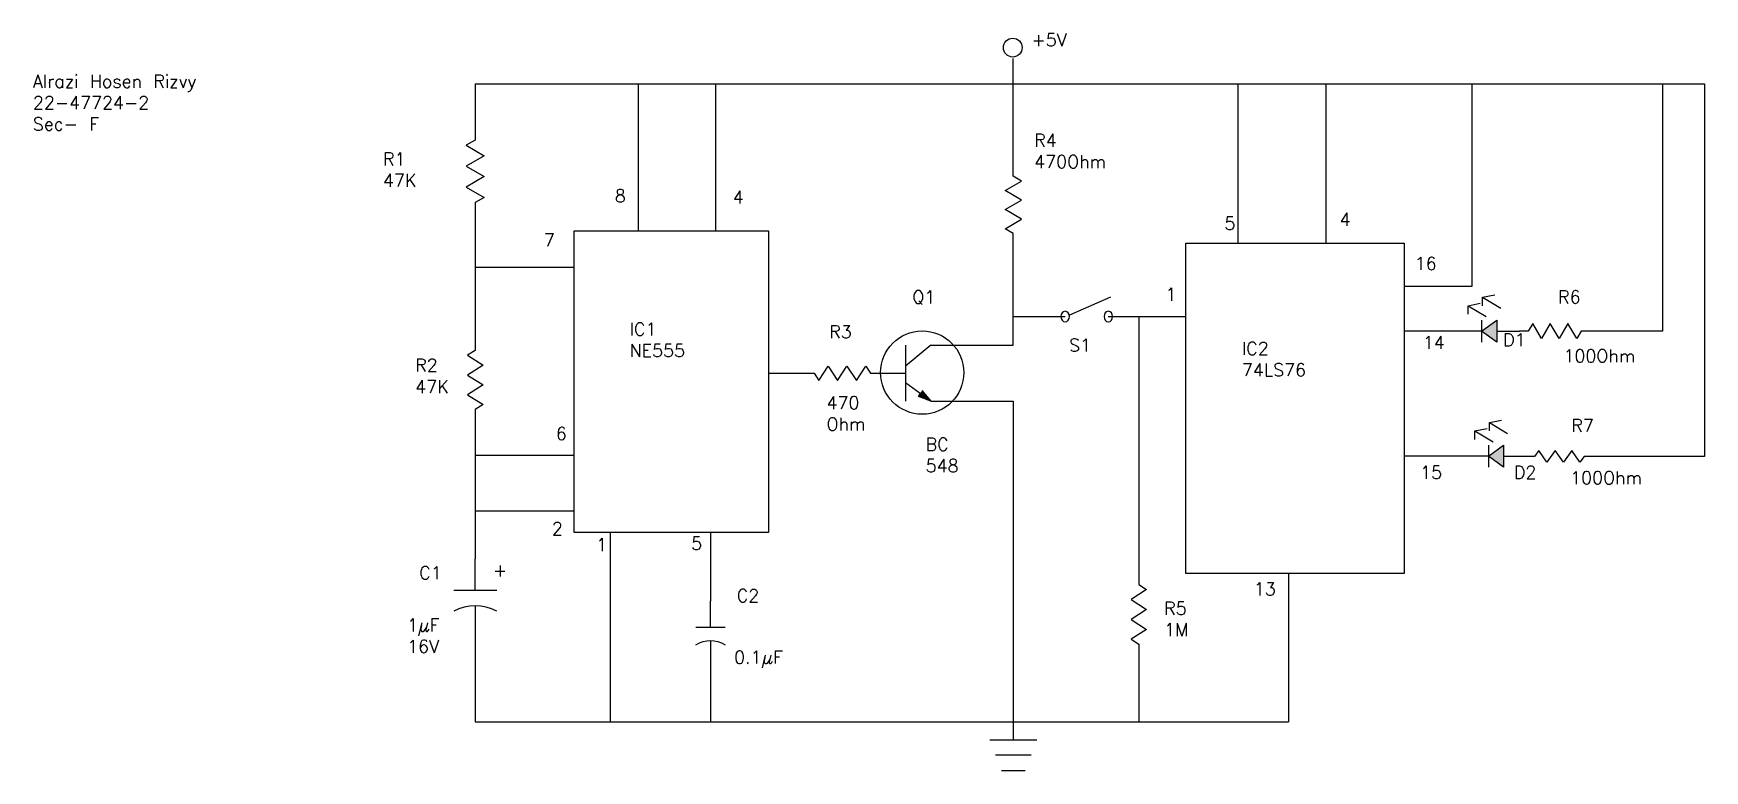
# Model space of a CAD drawing. Header units: millimetres. Extents: x -381 to 3534, y -136 to 1590.
import ezdxf

# ---------------------------------------------------------------- set-up
doc = ezdxf.new("R2010")
doc.units = ezdxf.units.MM
doc.styles.get("Standard").update_dxf_attribs({"font": 'txt.shx', "height": 30})

# ---------------------------------------------------------------- blocks, each defined once
blk = doc.blocks.new('Resistor')
at = {"color": 7}
blk.add_lwpolyline([(0, 0), (0.05, 0), (0.075, 0.025), (0.125, -0.025), (0.175, 0.025), (0.225, -0.025), (0.275, 0.025), (0.325, -0.025), (0.35, 0), (0.4, 0)], dxfattribs=at)
blk = doc.blocks.new('Capacitor')
at = {"color": 7}
for p, q in [((0.15, -0.1), (0.15, 0.1)), ((0.15, 0), (0, 0)), ((0.225, 0), (0.4, 0))]:
    blk.add_line(p, q, dxfattribs=at)
blk.add_arc((0.4375, 0), 0.2125, 151.9275, 208.0725, dxfattribs=at)
blk = doc.blocks.new('Transistor - NPN')
at = {"color": 7}
for p, q in [((0.199999, 0.2), (0.199999, -0.2)), ((0.399999, 0.2), (0.199999, 0.05)), ((0, 0), (0.199999, 0)), ((0.316132, -0.145536), (0.201153, -0.069033)), ((0.302516, -0.166503), (0.316132, -0.145536)), ((0.399999, -0.2), (0.302516, -0.166503)), ((0.329748, -0.124569), (0.399999, -0.2))]:
    blk.add_line(p, q, dxfattribs=at)
blk.add_solid([(0.302516, -0.166503), (0.399999, -0.2), (0.329748, -0.124569)], dxfattribs=at)
blk = doc.blocks.new('Switch - SPST Open')
at = {"color": 7}
blk.add_line((0.027156, -0.00762), (0.264557, -0.092586), dxfattribs=at)
for centre in [(0, 0), (0.25, 0)]:
    blk.add_circle(centre, 0.025, dxfattribs=at)
blk = doc.blocks.new('Diode')
at = {"color": 7}
for p, q in [((0.15, 0.125), (0.25, 0)), ((0.15, -0.125), (0.15, 0.125)), ((0.25, -0.125), (0.25, 0.125)), ((0.15, 0), (0, 0)), ((0.25, 0), (0.15, -0.125)), ((0.25, 0), (0.4, 0))]:
    blk.add_line(p, q, dxfattribs=at)
blk.add_solid([(0.15, -0.125), (0.25, 0), (0.15, 0.125)], dxfattribs=at)
blk = doc.blocks.new('Ground')
at = {"color": 7}
for p, q in [((-0.1, 0), (0.1, 0)), ((0.075, -0.05), (-0.075, -0.05)), ((-0.05, -0.1), (0.05, -0.1))]:
    blk.add_line(p, q, dxfattribs=at)

msp = doc.modelspace()

# ---------------------------------------------------------------- linework, layer by layer
at = {"color": 2}
for p, q in [((1914.9, 1472.5), (1914.9, 1532)), ((654.3, 1472.5), (3534.3, 1472.5)), ((654.3, 1472.5), (654.3, 1365.2)), ((1035.9, 1472.5), (1035.9, 1127.8)), ((1216.8, 1472.5), (1216.8, 1127.8)), ((1914.9, 1278.2), (1914.9, 1472.5)), ((2440.6, 1472.5), (2440.6, 1099.6)), ((2646.9, 1472.5), (2646.9, 1099.6)), ((2988.9, 1472.5), (2988.9, 997.9)), ((3435.4, 1472.5), (3435.4, 893.5)), ((3534.3, 1472.5), (3534.3, 599.8)), ((654.3, 1169.7), (654.3, 871.1)), ((1914.9, 860.2), (1914.9, 1099.6)), ((654.3, 1043.1), (886.1, 1043.1)), ((2988.9, 997.9), (2830.6, 997.9)), ((1914.9, 927.4), (2036.4, 927.4)), ((2137.4, 927.4), (2319, 927.4)), ((2208.8, 927.4), (2208.8, 323.1)), ((2958.8, 893.5), (2830.6, 893.5)), ((3435.4, 893.5), (3265.8, 893.5)), ((1721.6, 860.2), (1914.9, 860.2)), ((1341.1, 794.6), (1425.9, 794.6)), ((1721.6, 729.1), (1914.9, 729.1)), ((1914.9, 729.1), (1914.9, -63.8)), ((654.3, 686.8), (654.3, 360)), ((654.3, 602.6), (886.1, 602.6)), ((2974.7, 600.2), (2830.6, 600.2)), ((3534.3, 599.8), (3271.5, 599.8)), ((654.3, 472.7), (886.1, 472.7)), ((970.9, -21.4), (970.9, 421.9)), ((1205.5, 421.9), (1205.5, 261)), ((2559.3, 325.9), (2559.3, -21.4)), ((654.3, 164.4), (654.3, -21.4)), ((2208.8, 136.6), (2208.8, -21.4)), ((1205.5, 97), (1205.5, -21.4)), ((654.3, -21.4), (2559.3, -21.4))]:
    msp.add_line(p, q, dxfattribs=at)
for p, q in [((2980.4, 952.8), (3008.6, 958.4)), ((2980.4, 952.8), (3022.8, 927.4)), ((2980.4, 933), (2980.4, 952.8)), ((3014.3, 972.5), (3042.6, 978.2)), ((3014.3, 972.5), (3056.7, 947.1)), ((3014.3, 952.8), (3014.3, 972.5)), ((3030.2, 679.2), (3058.5, 684.9)), ((3030.2, 679.2), (3072.6, 653.8)), ((3030.2, 659.5), (3030.2, 679.2)), ((2996.3, 659.5), (3024.6, 665.1)), ((2996.3, 659.5), (3038.7, 634)), ((2996.3, 639.7), (2996.3, 659.5))]:
    msp.add_line(p, q)
for points in [[(886.1, 1127.8), (1341.1, 1127.8), (1341.1, 421.9), (886.1, 421.9)], [(2319, 1099.6), (2830.6, 1099.6), (2830.6, 325.9), (2319, 325.9)]]:
    msp.add_lwpolyline(points, close=True, dxfattribs=at)
for centre, radius in [((1913.5, 1557.1), 22), ((1701.4, 796.1), 97.5)]:
    msp.add_circle(centre, radius, dxfattribs=at)

# ---------------------------------------------------------------- block references
at = {"color": 2, "rotation": 270}
for name, p, xscale, yscale, zscale in [('Resistor', (654.3, 1365.2), 488.9526399236838, -847.1017529944124, 488.9526399236838), ('Resistor', (1914.9, 1099.6), -446.5579057530376, -751.0968867881511, 446.5579057530376), ('Resistor', (654.3, 871.1), 460.6894807021545, -736.9785234312371, 460.6894807021545), ('Capacitor', (654.3, 360), 488.9526399236838, 502.6137087635925, 488.9526399236838), ('Resistor', (2208.8, 323.1), 466.3421123293028, 711.5654716940385, 466.3421123293028), ('Capacitor', (1205.5, 261), 409.8157939125667, -341.6643721469254, 409.8157939125667)]:
    msp.add_blockref(name, p, dxfattribs=dict(at, xscale=xscale, yscale=yscale, zscale=zscale))
at = {"color": 2}
for name, p, xscale, yscale, zscale in [('Switch - SPST Open', (2036.4, 927.4), 404.163171810078, -494.1426886764157, 404.163171810078), ('Diode', (3100.8, 893.5), -354.9852738135987, -206.1280912410102, 354.9852738135987), ('Resistor', (3265.8, 893.5), -412.642114702996, -705.9181278470751, 412.642114702996), ('Transistor - NPN', (1602.3, 794.6), 298.4589553968603, 327.5460125295176, 298.4589553968603), ('Resistor', (1425.9, 794.6), 440.9052739113649, -669.2103846764439, 440.9052739113649), ('Diode', (3116.7, 600.2), -354.9852738135987, -206.1280912410102, 354.9852738135987), ('Resistor', (3271.5, 599.8), -387.2052762850562, -542.1451195409727, 387.2052762850562), ('Ground', (1914.9, -63.8), 554.2418663789176, 720.8900547926032, 554.2418663789176)]:
    msp.add_blockref(name, p, dxfattribs=dict(at, xscale=xscale, yscale=yscale, zscale=zscale))

# ---------------------------------------------------------------- texts
for s, p in [('+5V', (1957.5, 1560.4)), ('R4', (1963.7, 1325.1)), ('R1', (438.2, 1281.2)), ('470Ohm', (1963.7, 1275.1)), ('47K', (438.2, 1231.2)), ('8', (981.3, 1195)), ('4', (1257.5, 1191.9)), ('5', (2409.5, 1130.7)), ('4', (2679.4, 1140.1)), ('7', (814.9, 1091.5)), ('16', (2855.2, 1036.6)), ('Q1', (1678.1, 958.2)), ('1', (2271.4, 964.5)), ('R6', (3191.1, 958.2)), ('IC1', (1015.8, 882.9)), ('R3', (1483.5, 876.7)), ('NE555', (1015.8, 832.9)), ('S1', (2045.4, 845.3)), ('IC2', (2450.3, 837.5)), ('14', (2874, 851.6)), ('R2', (513.6, 798.3)), ('100Ohm', (3203.6, 820.2)), ('74LS76', (2450.3, 787.5)), ('47K', (513.6, 748.3)), ('470', (1477.2, 710.5)), ('6', (843.2, 638.3)), ('Ohm', (1477.2, 660.5)), ('R7', (3222.4, 657.1)), ('BC', (1709.5, 613.2)), ('548', (1709.5, 563.2)), ('15', (2867.8, 547.4)), ('D2', (3087.5, 547.4)), ('100Ohm', (3219.3, 534.8)), ('2', (833.7, 415.7)), ('1', (937.3, 378)), ('5', (1160.2, 381.2)), ('C1', (523, 312.2)), ('+', (695.6, 318.4)), ('C2', (1266.9, 258.8)), ('13', (2478.5, 274.5)), ('R5', (2268.2, 229.1)), ('1µF', (494.7, 189.9)), ('1M', (2268.2, 179.1)), ('16V', (494.7, 139.9)), ('0.1µF', (1260.6, 114.6))]:
    msp.add_text(s, height=30).set_placement(p)
msp.add_text('D1', height=30, dxfattribs=at).set_placement((3062.4, 857.9))
at = {"insert": (-382.1, 1493.3), "char_height": 30, "attachment_point": 1}
msp.add_mtext('{\\C4;Alrazi Hosen Rizvy\\P22-47724-2\\PSec- F}', dxfattribs=at)

doc.saveas('drawing.dxf')
